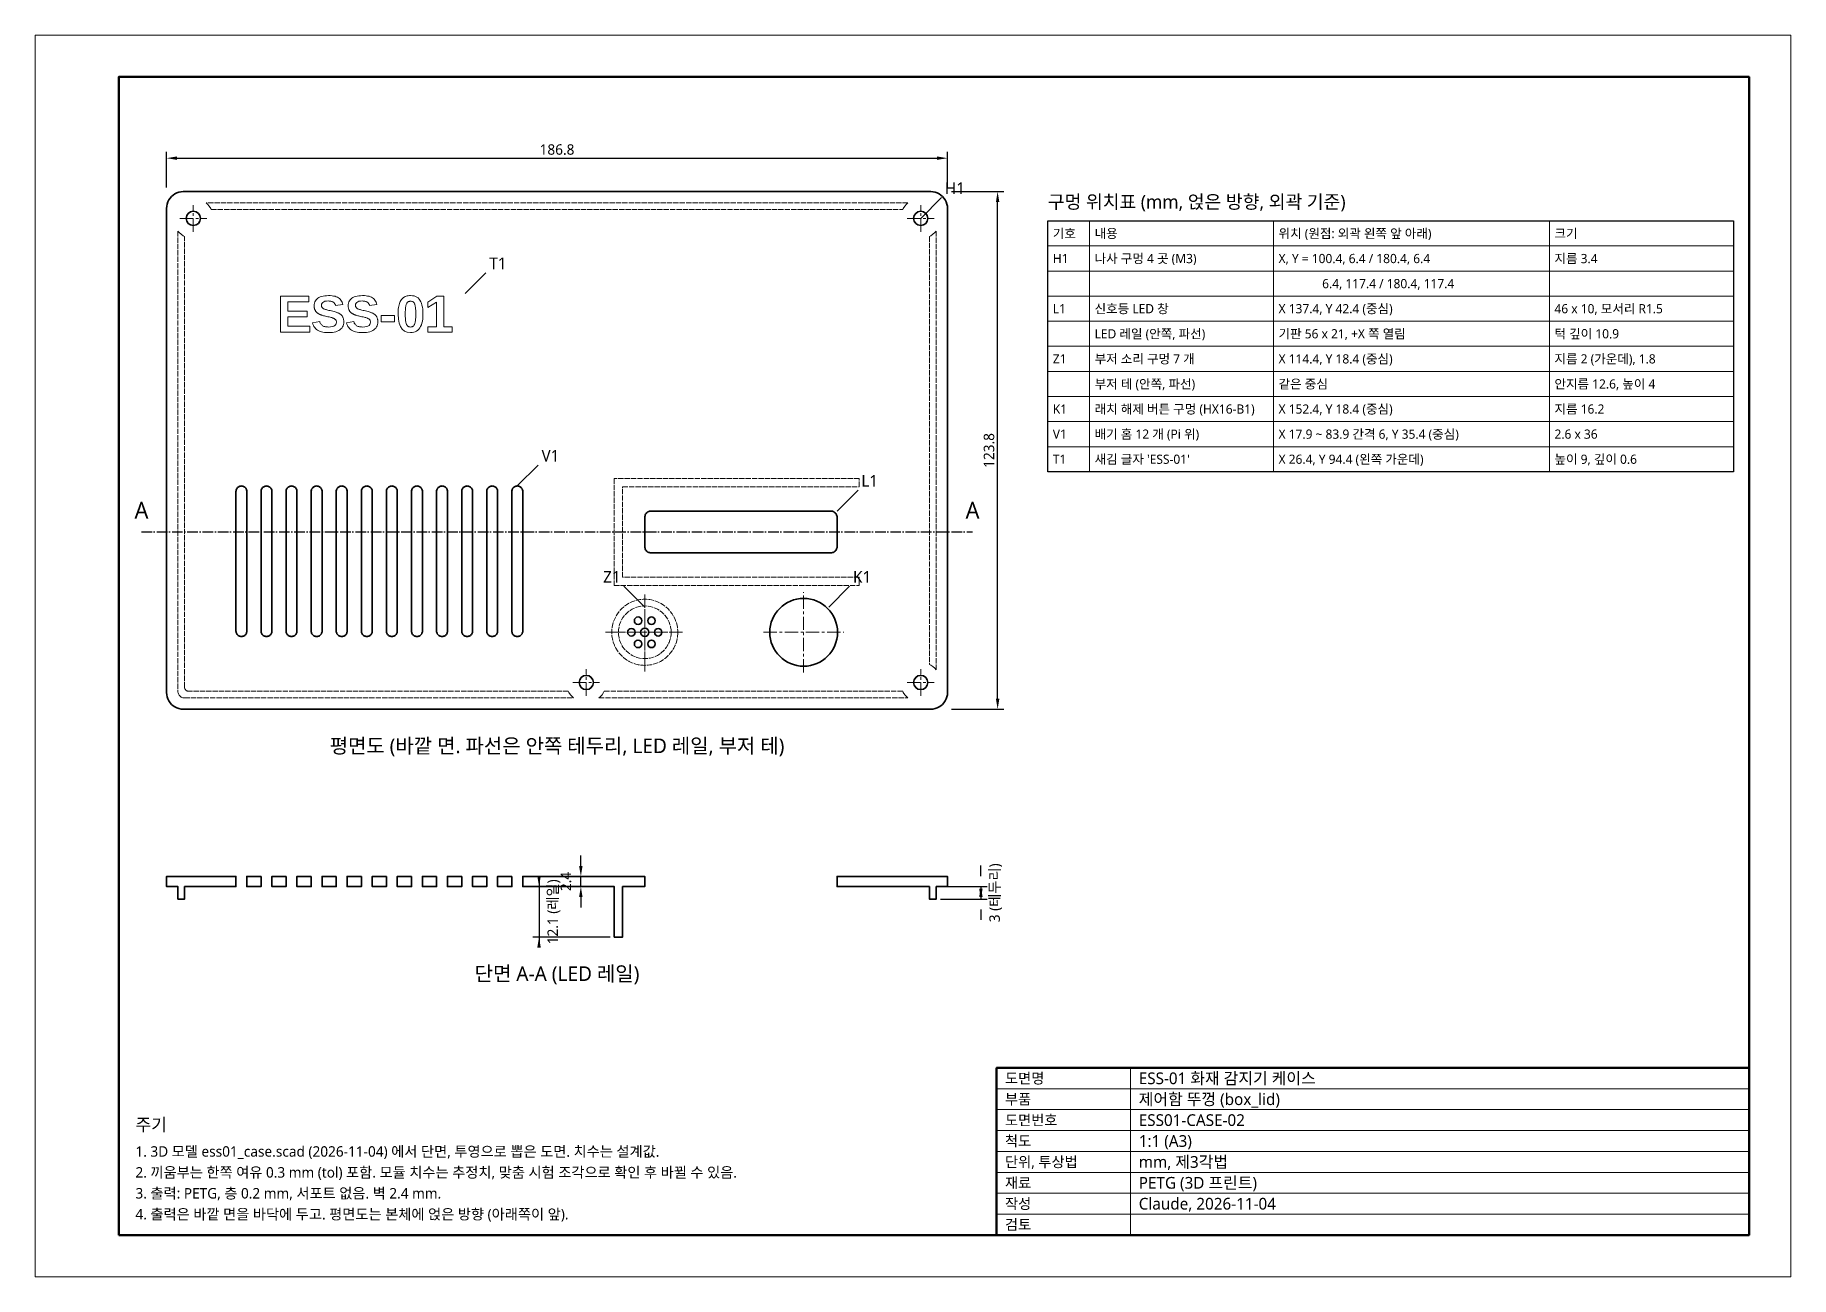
# Model space of a CAD drawing. Header units: millimetres. Extents: x -31 to 389, y -93 to 204.
import ezdxf
from ezdxf.enums import TextEntityAlignment as Align

# ---------------------------------------------------------------- set-up
doc = ezdxf.new("R2010")
doc.units = ezdxf.units.MM
for name, pattern in [('CENTER', [5.08, 3.175, -0.635, 0.635, -0.635]), ('DASHDOT', [3.556, 2.54, -0.508, 0, -0.508]), ('DASHED', [1.524, 1.27, -0.254])]:
    doc.linetypes.add(name, pattern=pattern)
for name, color, linetype, lineweight in [('CENTER', 1, 'CENTER', 13), ('CUTLINE', 1, 'DASHDOT', 25), ('DIM', 3, 'Continuous', 13), ('ENGRAVE', 4, 'Continuous', 13), ('FRAME', 7, 'Continuous', 50), ('HIDDEN', 8, 'DASHED', 18), ('OUTLINE', 7, 'Continuous', 35), ('TEXT', 7, 'Continuous', 18)]:
    doc.layers.add(name, color=color, linetype=linetype, lineweight=lineweight)
doc.styles.add('KOR', font='malgun.ttf')
doc.dimstyles.new('KS', dxfattribs={"dimtxt": 2.5, "dimasz": 2.5, "dimexe": 1.5, "dimexo": 1, "dimgap": 0.8, "dimtad": 1, "dimdec": 1, "dimdsep": 46, "dimtxsty": 'KOR', "dimcen": 2.5, "dimclrd": 3, "dimclre": 3, "dimclrt": 3, "dimadec": 0, "dimazin": 3, "dimtfac": 1, "dimtmove": 0, "dimatfit": 3})

msp = doc.modelspace()

# ---------------------------------------------------------------- linework, layer by layer
at = {"layer": 'CENTER'}
for p, q in [((3.2, 159.8), (9.6, 159.8)), ((6.4, 156.6), (6.4, 163)), ((177.2, 159.8), (183.6, 159.8)), ((180.4, 156.6), (180.4, 163)), ((114.4, 51.4), (114.4, 70.2)), ((114.4, 53), (114.4, 68.6)), ((152.4, 51.2), (152.4, 70.4)), ((105, 60.8), (123.8, 60.8)), ((106.6, 60.8), (122.2, 60.8)), ((142.8, 60.8), (162, 60.8)), ((100.4, 45.6), (100.4, 52)), ((180.4, 45.6), (180.4, 52)), ((97.2, 48.8), (103.6, 48.8)), ((177.2, 48.8), (183.6, 48.8))]:
    msp.add_line(p, q, dxfattribs=at)
at = {"layer": 'CUTLINE'}
msp.add_line((-6, 84.8), (192.8, 84.8), dxfattribs=at)
at = {"layer": 'DIM'}
for p, q in [((180.4, 159.8), (185.4, 164.8)), ((71.4, 141.8), (76.4, 146.8)), ((83.9, 95.8), (88.9, 100.8)), ((160.4, 89.8), (165.4, 94.8)), ((114.4, 66.8), (109.4, 71.8)), ((158.4, 66.8), (163.4, 71.8))]:
    msp.add_line(p, q, dxfattribs=at)
at = {"layer": 'ENGRAVE'}
for points in [[(27.24, 132.6), (27.24, 141.2), (34, 141.2), (34, 139.81), (29.04, 139.81), (29.04, 137.65), (33.63, 137.65), (33.63, 136.25), (29.04, 136.25), (29.04, 133.99), (34.25, 133.99), (34.25, 132.6)], [(38.25, 132.49), (37.82, 132.52), (37.42, 132.58), (37.05, 132.67), (36.71, 132.78), (36.39, 132.91), (36.11, 133.06), (35.86, 133.24), (35.63, 133.45), (35.43, 133.68), (35.26, 133.93), (35.11, 134.21), (34.99, 134.51), (34.9, 134.84), (36.64, 135.12), (36.7, 134.94), (36.77, 134.76), (36.85, 134.61), (36.95, 134.47), (37.07, 134.34), (37.19, 134.23), (37.33, 134.13), (37.49, 134.05), (37.66, 133.98), (37.84, 133.93), (38.05, 133.88), (38.27, 133.85), (38.5, 133.83), (38.75, 133.82), (39.25, 133.85), (39.68, 133.92), (40.02, 134.04), (40.29, 134.2), (40.49, 134.41), (40.6, 134.67), (40.64, 134.97), (40.63, 135.07), (40.62, 135.17), (40.6, 135.26), (40.57, 135.35), (40.53, 135.43), (40.48, 135.51), (40.42, 135.58), (40.36, 135.64), (40.28, 135.71), (40.2, 135.77), (40.12, 135.82), (40.02, 135.88), (39.92, 135.93), (39.81, 135.97), (39.68, 136.02), (39.53, 136.07), (39.34, 136.12), (39.13, 136.18), (38.88, 136.23), (38.61, 136.29), (38.3, 136.36), (38.04, 136.42), (37.8, 136.48), (37.58, 136.53), (37.39, 136.59), (37.22, 136.64), (37.08, 136.68), (36.96, 136.72), (36.85, 136.76), (36.75, 136.8), (36.65, 136.85), (36.55, 136.89), (36.46, 136.94), (36.36, 136.99), (36.28, 137.04), (36.19, 137.1), (36.11, 137.16), (36.03, 137.22), (35.96, 137.28), (35.89, 137.35), (35.82, 137.42), (35.76, 137.49), (35.7, 137.57), (35.64, 137.65), (35.59, 137.73), (35.54, 137.82), (35.5, 137.91), (35.46, 138.01), (35.42, 138.11), (35.39, 138.21), (35.37, 138.32), (35.34, 138.43), (35.33, 138.55), (35.31, 138.67), (35.31, 138.79), (35.3, 138.92), (35.32, 139.24), (35.38, 139.54), (35.47, 139.82), (35.59, 140.07), (35.75, 140.31), (35.95, 140.52), (36.18, 140.71), (36.45, 140.87), (36.75, 141.01), (37.08, 141.12), (37.44, 141.21), (37.84, 141.28), (38.27, 141.31), (38.73, 141.33), (39.17, 141.32), (39.58, 141.28), (39.95, 141.23), (40.3, 141.16), (40.61, 141.07), (40.88, 140.96), (41.13, 140.83), (41.35, 140.67), (41.54, 140.49), (41.71, 140.28), (41.86, 140.04), (41.99, 139.78), (42.09, 139.49), (42.16, 139.17), (40.42, 138.93), (40.38, 139.09), (40.32, 139.23), (40.25, 139.36), (40.18, 139.48), (40.09, 139.59), (39.99, 139.68), (39.87, 139.77), (39.75, 139.84), (39.61, 139.91), (39.45, 139.96), (39.29, 140), (39.1, 140.03), (38.9, 140.04), (38.69, 140.05), (38.26, 140.03), (37.89, 139.97), (37.59, 139.86), (37.36, 139.72), (37.19, 139.53), (37.09, 139.3), (37.06, 139.02), (37.06, 138.93), (37.07, 138.84), (37.09, 138.76), (37.11, 138.68), (37.15, 138.61), (37.18, 138.54), (37.23, 138.48), (37.28, 138.42), (37.34, 138.36), (37.41, 138.3), (37.48, 138.25), (37.56, 138.2), (37.65, 138.16), (37.75, 138.11), (37.86, 138.07), (38, 138.02), (38.17, 137.97), (38.37, 137.92), (38.59, 137.86), (38.85, 137.8), (39.13, 137.74), (39.47, 137.66), (39.78, 137.59), (40.06, 137.52), (40.32, 137.45), (40.54, 137.38), (40.74, 137.32), (40.9, 137.25), (41.05, 137.19), (41.19, 137.12), (41.32, 137.05), (41.44, 136.97), (41.55, 136.9), (41.66, 136.82), (41.75, 136.73), (41.84, 136.65), (41.92, 136.55), (41.99, 136.46), (42.06, 136.36), (42.12, 136.25), (42.18, 136.14), (42.23, 136.03), (42.27, 135.9), (42.31, 135.78), (42.34, 135.65), (42.36, 135.51), (42.38, 135.37), (42.39, 135.23), (42.39, 135.08), (42.37, 134.73), (42.31, 134.4), (42.22, 134.1), (42.08, 133.83), (41.91, 133.57), (41.7, 133.35), (41.45, 133.14), (41.17, 132.97), (40.85, 132.82), (40.49, 132.69), (40.1, 132.6), (39.67, 132.53), (39.2, 132.49), (38.7, 132.48)], [(46.39, 132.49), (45.96, 132.52), (45.56, 132.58), (45.19, 132.67), (44.85, 132.78), (44.54, 132.91), (44.25, 133.06), (44, 133.24), (43.77, 133.45), (43.57, 133.68), (43.4, 133.93), (43.25, 134.21), (43.13, 134.51), (43.04, 134.84), (44.78, 135.12), (44.84, 134.94), (44.91, 134.76), (45, 134.61), (45.1, 134.47), (45.21, 134.34), (45.33, 134.23), (45.47, 134.13), (45.63, 134.05), (45.8, 133.98), (45.99, 133.93), (46.19, 133.88), (46.41, 133.85), (46.64, 133.83), (46.9, 133.82), (47.4, 133.85), (47.82, 133.92), (48.17, 134.04), (48.43, 134.2), (48.63, 134.41), (48.74, 134.67), (48.78, 134.97), (48.78, 135.07), (48.76, 135.17), (48.74, 135.26), (48.71, 135.35), (48.67, 135.43), (48.62, 135.51), (48.56, 135.58), (48.5, 135.64), (48.43, 135.71), (48.35, 135.77), (48.26, 135.82), (48.16, 135.88), (48.06, 135.93), (47.95, 135.97), (47.83, 136.02), (47.67, 136.07), (47.48, 136.12), (47.27, 136.18), (47.02, 136.23), (46.75, 136.29), (46.44, 136.36), (46.18, 136.42), (45.94, 136.48), (45.72, 136.53), (45.53, 136.59), (45.36, 136.64), (45.22, 136.68), (45.1, 136.72), (44.99, 136.76), (44.89, 136.8), (44.79, 136.85), (44.69, 136.89), (44.6, 136.94), (44.51, 136.99), (44.42, 137.04), (44.33, 137.1), (44.25, 137.16), (44.17, 137.22), (44.1, 137.28), (44.03, 137.35), (43.96, 137.42), (43.9, 137.49), (43.84, 137.57), (43.78, 137.65), (43.73, 137.73), (43.69, 137.82), (43.64, 137.91), (43.6, 138.01), (43.57, 138.11), (43.53, 138.21), (43.51, 138.32), (43.49, 138.43), (43.47, 138.55), (43.46, 138.67), (43.45, 138.79), (43.45, 138.92), (43.46, 139.24), (43.52, 139.54), (43.61, 139.82), (43.73, 140.07), (43.89, 140.31), (44.09, 140.52), (44.32, 140.71), (44.59, 140.87), (44.89, 141.01), (45.22, 141.12), (45.58, 141.21), (45.98, 141.28), (46.41, 141.31), (46.87, 141.33), (47.31, 141.32), (47.72, 141.28), (48.09, 141.23), (48.44, 141.16), (48.75, 141.07), (49.03, 140.96), (49.27, 140.83), (49.49, 140.67), (49.68, 140.49), (49.86, 140.28), (50, 140.04), (50.13, 139.78), (50.23, 139.49), (50.31, 139.17), (48.56, 138.93), (48.52, 139.09), (48.46, 139.23), (48.4, 139.36), (48.32, 139.48), (48.23, 139.59), (48.13, 139.68), (48.02, 139.77), (47.89, 139.84), (47.75, 139.91), (47.6, 139.96), (47.43, 140), (47.24, 140.03), (47.05, 140.04), (46.83, 140.05), (46.4, 140.03), (46.03, 139.97), (45.73, 139.86), (45.5, 139.72), (45.33, 139.53), (45.23, 139.3), (45.2, 139.02), (45.2, 138.93), (45.21, 138.84), (45.23, 138.76), (45.26, 138.68), (45.29, 138.61), (45.33, 138.54), (45.37, 138.48), (45.43, 138.42), (45.49, 138.36), (45.55, 138.3), (45.63, 138.25), (45.71, 138.2), (45.79, 138.16), (45.89, 138.11), (46, 138.07), (46.14, 138.02), (46.31, 137.97), (46.51, 137.92), (46.73, 137.86), (46.99, 137.8), (47.27, 137.74), (47.61, 137.66), (47.92, 137.59), (48.21, 137.52), (48.46, 137.45), (48.68, 137.38), (48.88, 137.32), (49.05, 137.25), (49.19, 137.19), (49.33, 137.12), (49.46, 137.05), (49.58, 136.97), (49.7, 136.9), (49.8, 136.82), (49.89, 136.73), (49.98, 136.65), (50.06, 136.55), (50.13, 136.46), (50.2, 136.36), (50.26, 136.25), (50.32, 136.14), (50.37, 136.03), (50.41, 135.9), (50.45, 135.78), (50.48, 135.65), (50.5, 135.51), (50.52, 135.37), (50.53, 135.23), (50.53, 135.08), (50.51, 134.73), (50.46, 134.4), (50.36, 134.1), (50.23, 133.83), (50.05, 133.57), (49.84, 133.35), (49.6, 133.14), (49.31, 132.97), (48.99, 132.82), (48.63, 132.69), (48.24, 132.6), (47.81, 132.53), (47.35, 132.49), (46.85, 132.48)], [(57.56, 132.57), (56.89, 132.84), (56.35, 133.29), (55.93, 133.92), (55.63, 134.73), (55.45, 135.73), (55.39, 136.9), (55.39, 137.33), (55.41, 137.74), (55.44, 138.12), (55.49, 138.48), (55.55, 138.82), (55.62, 139.13), (55.71, 139.42), (55.81, 139.69), (55.92, 139.94), (56.05, 140.16), (56.18, 140.37), (56.34, 140.55), (56.5, 140.72), (56.68, 140.86), (56.87, 140.98), (57.08, 141.09), (57.31, 141.17), (57.55, 141.24), (57.82, 141.29), (58.09, 141.32), (58.39, 141.33), (58.81, 141.3), (59.19, 141.24), (59.55, 141.12), (59.86, 140.96), (60.15, 140.76), (60.4, 140.51), (60.62, 140.22), (60.81, 139.88), (60.97, 139.5), (61.1, 139.07), (61.2, 138.6), (61.27, 138.08), (61.32, 137.51), (61.33, 136.9), (61.31, 136.3), (61.27, 135.74), (61.19, 135.23), (61.09, 134.76), (60.95, 134.33), (60.78, 133.94), (60.58, 133.6), (60.35, 133.3), (60.09, 133.05), (59.8, 132.84), (59.48, 132.68), (59.13, 132.57), (58.75, 132.5), (58.34, 132.48)], [(58.49, 133.83), (58.61, 133.85), (58.73, 133.88), (58.84, 133.92), (58.94, 133.98), (59.02, 134.05), (59.11, 134.13), (59.18, 134.22), (59.24, 134.33), (59.31, 134.45), (59.36, 134.59), (59.41, 134.74), (59.45, 134.91), (59.49, 135.09), (59.52, 135.29), (59.55, 135.51), (59.57, 135.75), (59.59, 136.01), (59.6, 136.29), (59.61, 136.58), (59.61, 136.9), (59.61, 137.23), (59.6, 137.54), (59.59, 137.82), (59.57, 138.09), (59.55, 138.33), (59.52, 138.55), (59.49, 138.75), (59.46, 138.93), (59.42, 139.1), (59.37, 139.25), (59.31, 139.38), (59.26, 139.5), (59.19, 139.61), (59.12, 139.7), (59.04, 139.77), (58.96, 139.84), (58.86, 139.89), (58.75, 139.93), (58.64, 139.96), (58.51, 139.98), (58.38, 139.98), (58.23, 139.98), (58.1, 139.96), (57.98, 139.93), (57.87, 139.89), (57.76, 139.84), (57.67, 139.77), (57.59, 139.69), (57.52, 139.6), (57.45, 139.5), (57.39, 139.38), (57.34, 139.24), (57.29, 139.09), (57.25, 138.93), (57.21, 138.75), (57.18, 138.55), (57.16, 138.33), (57.14, 138.09), (57.12, 137.82), (57.11, 137.54), (57.1, 137.23), (57.1, 136.9), (57.1, 136.57), (57.11, 136.27), (57.12, 135.99), (57.14, 135.72), (57.16, 135.48), (57.19, 135.26), (57.22, 135.06), (57.26, 134.88), (57.3, 134.71), (57.35, 134.56), (57.4, 134.43), (57.46, 134.31), (57.53, 134.2), (57.6, 134.11), (57.68, 134.04), (57.77, 133.97), (57.86, 133.92), (57.97, 133.88), (58.09, 133.85), (58.22, 133.83), (58.35, 133.82)], [(62.47, 132.6), (62.47, 133.87), (64.6, 133.87), (64.6, 139.74), (62.53, 138.45), (62.53, 139.8), (64.69, 141.2), (66.31, 141.2), (66.31, 133.87), (68.28, 133.87), (68.28, 132.6)], [(51.31, 135.09), (51.31, 136.58), (54.49, 136.58), (54.49, 135.09)]]:
    msp.add_lwpolyline(points, close=True, dxfattribs=at)
at = {"layer": 'FRAME', "lineweight": 13}
for p, q in [((220.8, 159.2), (220.8, 99.2)), ((264.8, 159.2), (264.8, 99.2)), ((330.8, 159.2), (330.8, 99.2)), ((210.8, 153.2), (374.8, 153.2)), ((210.8, 147.2), (374.8, 147.2)), ((210.8, 141.2), (374.8, 141.2)), ((210.8, 135.2), (374.8, 135.2)), ((210.8, 129.2), (374.8, 129.2)), ((210.8, 123.2), (374.8, 123.2)), ((210.8, 117.2), (374.8, 117.2)), ((210.8, 111.2), (374.8, 111.2)), ((210.8, 105.2), (374.8, 105.2))]:
    msp.add_line(p, q, dxfattribs=at)
at = {"layer": 'FRAME', "lineweight": 18}
for p, q in [((230.56, -83.37), (230.56, -43.37)), ((198.56, -48.37), (378.56, -48.37)), ((198.56, -53.37), (378.56, -53.37)), ((198.56, -58.37), (378.56, -58.37)), ((198.56, -63.37), (378.56, -63.37)), ((198.56, -68.37), (378.56, -68.37)), ((198.56, -73.37), (378.56, -73.37)), ((198.56, -78.37), (378.56, -78.37))]:
    msp.add_line(p, q, dxfattribs=at)
at = {"layer": 'FRAME', "lineweight": 13}
msp.add_lwpolyline([(-31.44, -93.37), (388.56, -93.37), (388.56, 203.63), (-31.44, 203.63)], close=True, dxfattribs=at)
at = {"layer": 'FRAME'}
for points in [[(-11.44, -83.37), (378.56, -83.37), (378.56, 193.63), (-11.44, 193.63)], [(198.56, -83.37), (378.56, -83.37), (378.56, -43.37), (198.56, -43.37)]]:
    msp.add_lwpolyline(points, close=True, dxfattribs=at)
at = {"layer": 'FRAME', "lineweight": 25}
msp.add_lwpolyline([(210.8, 159.2), (374.8, 159.2), (374.8, 99.2), (210.8, 99.2)], close=True, dxfattribs=at)
at = {"layer": 'HIDDEN'}
for points in [[(176.24, 162.2), (176.59, 162.72), (177.01, 163.19), (177.35, 163.5), (9.45, 163.5), (9.79, 163.19), (10.21, 162.72), (10.56, 162.2), (10.7, 161.9), (176.09, 161.9)], [(97.01, 45.41), (96.59, 45.88), (96.24, 46.4), (96.1, 46.7), (5.3, 46.7), (5.17, 46.71), (5.04, 46.73), (4.92, 46.78), (4.8, 46.83), (4.69, 46.91), (4.59, 46.99), (4.51, 47.09), (4.43, 47.2), (4.38, 47.32), (4.33, 47.44), (4.31, 47.57), (4.3, 47.7), (4.3, 155.5), (4, 155.64), (3.48, 155.99), (3.01, 156.41), (2.7, 156.75), (2.7, 46.7), (2.71, 46.49), (2.75, 46.29), (2.82, 46.09), (2.91, 45.9), (3.03, 45.73), (3.17, 45.57), (3.33, 45.43), (3.5, 45.31), (3.69, 45.22), (3.89, 45.15), (4.09, 45.11), (4.3, 45.1), (97.35, 45.1)], [(184.1, 156.75), (183.79, 156.41), (183.32, 155.99), (182.8, 155.64), (182.5, 155.5), (182.5, 53.1), (182.8, 52.96), (183.32, 52.61), (183.79, 52.19), (184.1, 51.85)], [(165.7, 74), (109.1, 74), (109.1, 95.6), (165.7, 95.6), (165.7, 97.6), (107.1, 97.6), (107.1, 72), (165.7, 72)], [(177.01, 45.41), (176.59, 45.88), (176.24, 46.4), (176.09, 46.7), (104.7, 46.7), (104.56, 46.4), (104.21, 45.88), (103.79, 45.41), (103.44, 45.1), (177.35, 45.1)]]:
    msp.add_lwpolyline(points, close=True, dxfattribs=at)
for radius in [7.9, 6.3]:
    msp.add_circle((114.4, 60.8), radius, dxfattribs=at)
at = {"layer": 'OUTLINE'}
for points in [[(183.32, 42.43), (183.84, 42.54), (184.33, 42.7), (184.8, 42.94), (185.24, 43.23), (185.63, 43.57), (185.97, 43.96), (186.26, 44.4), (186.5, 44.87), (186.66, 45.36), (186.77, 45.88), (186.8, 46.4), (186.8, 162.2), (186.77, 162.72), (186.66, 163.23), (186.5, 163.73), (186.26, 164.2), (185.97, 164.63), (185.63, 165.03), (185.24, 165.37), (184.8, 165.66), (184.33, 165.9), (183.84, 166.06), (183.32, 166.17), (182.8, 166.2), (4, 166.2), (3.48, 166.17), (2.96, 166.06), (2.47, 165.9), (2, 165.66), (1.56, 165.37), (1.17, 165.03), (0.83, 164.63), (0.54, 164.2), (0.3, 163.73), (0.14, 163.23), (0.03, 162.72), (0, 162.2), (0, 46.4), (0.03, 45.88), (0.14, 45.36), (0.3, 44.87), (0.54, 44.4), (0.83, 43.96), (1.17, 43.57), (1.56, 43.23), (2, 42.94), (2.47, 42.7), (2.96, 42.54), (3.48, 42.43), (4, 42.4), (182.8, 42.4)], [(17.73, 59.81), (17.56, 59.84), (17.4, 59.9), (17.25, 59.97), (17.11, 60.07), (16.98, 60.18), (16.87, 60.31), (16.77, 60.45), (16.7, 60.6), (16.64, 60.76), (16.61, 60.93), (16.6, 61.1), (16.6, 94.5), (16.61, 94.67), (16.64, 94.84), (16.7, 95), (16.77, 95.15), (16.87, 95.29), (16.98, 95.42), (17.11, 95.53), (17.25, 95.63), (17.4, 95.7), (17.56, 95.76), (17.73, 95.79), (17.9, 95.8), (18.07, 95.79), (18.24, 95.76), (18.4, 95.7), (18.55, 95.63), (18.69, 95.53), (18.82, 95.42), (18.93, 95.29), (19.03, 95.15), (19.1, 95), (19.16, 94.84), (19.19, 94.67), (19.2, 94.5), (19.2, 61.1), (19.19, 60.93), (19.16, 60.76), (19.1, 60.6), (19.03, 60.45), (18.93, 60.31), (18.82, 60.18), (18.69, 60.07), (18.55, 59.97), (18.4, 59.9), (18.24, 59.84), (18.07, 59.81), (17.9, 59.8)], [(23.73, 59.81), (23.56, 59.84), (23.4, 59.9), (23.25, 59.97), (23.11, 60.07), (22.98, 60.18), (22.87, 60.31), (22.77, 60.45), (22.7, 60.6), (22.64, 60.76), (22.61, 60.93), (22.6, 61.1), (22.6, 94.5), (22.61, 94.67), (22.64, 94.84), (22.7, 95), (22.77, 95.15), (22.87, 95.29), (22.98, 95.42), (23.11, 95.53), (23.25, 95.63), (23.4, 95.7), (23.56, 95.76), (23.73, 95.79), (23.9, 95.8), (24.07, 95.79), (24.24, 95.76), (24.4, 95.7), (24.55, 95.63), (24.69, 95.53), (24.82, 95.42), (24.93, 95.29), (25.03, 95.15), (25.1, 95), (25.16, 94.84), (25.19, 94.67), (25.2, 94.5), (25.2, 61.1), (25.19, 60.93), (25.16, 60.76), (25.1, 60.6), (25.03, 60.45), (24.93, 60.31), (24.82, 60.18), (24.69, 60.07), (24.55, 59.97), (24.4, 59.9), (24.24, 59.84), (24.07, 59.81), (23.9, 59.8)], [(29.73, 59.81), (29.56, 59.84), (29.4, 59.9), (29.25, 59.97), (29.11, 60.07), (28.98, 60.18), (28.87, 60.31), (28.77, 60.45), (28.7, 60.6), (28.64, 60.76), (28.61, 60.93), (28.6, 61.1), (28.6, 94.5), (28.61, 94.67), (28.64, 94.84), (28.7, 95), (28.77, 95.15), (28.87, 95.29), (28.98, 95.42), (29.11, 95.53), (29.25, 95.63), (29.4, 95.7), (29.56, 95.76), (29.73, 95.79), (29.9, 95.8), (30.07, 95.79), (30.24, 95.76), (30.4, 95.7), (30.55, 95.63), (30.69, 95.53), (30.82, 95.42), (30.93, 95.29), (31.03, 95.15), (31.1, 95), (31.16, 94.84), (31.19, 94.67), (31.2, 94.5), (31.2, 61.1), (31.19, 60.93), (31.16, 60.76), (31.1, 60.6), (31.03, 60.45), (30.93, 60.31), (30.82, 60.18), (30.69, 60.07), (30.55, 59.97), (30.4, 59.9), (30.24, 59.84), (30.07, 59.81), (29.9, 59.8)], [(35.73, 59.81), (35.56, 59.84), (35.4, 59.9), (35.25, 59.97), (35.11, 60.07), (34.98, 60.18), (34.87, 60.31), (34.77, 60.45), (34.7, 60.6), (34.64, 60.76), (34.61, 60.93), (34.6, 61.1), (34.6, 94.5), (34.61, 94.67), (34.64, 94.84), (34.7, 95), (34.77, 95.15), (34.87, 95.29), (34.98, 95.42), (35.11, 95.53), (35.25, 95.63), (35.4, 95.7), (35.56, 95.76), (35.73, 95.79), (35.9, 95.8), (36.07, 95.79), (36.24, 95.76), (36.4, 95.7), (36.55, 95.63), (36.69, 95.53), (36.82, 95.42), (36.93, 95.29), (37.03, 95.15), (37.1, 95), (37.16, 94.84), (37.19, 94.67), (37.2, 94.5), (37.2, 61.1), (37.19, 60.93), (37.16, 60.76), (37.1, 60.6), (37.03, 60.45), (36.93, 60.31), (36.82, 60.18), (36.69, 60.07), (36.55, 59.97), (36.4, 59.9), (36.24, 59.84), (36.07, 59.81), (35.9, 59.8)], [(41.73, 59.81), (41.56, 59.84), (41.4, 59.9), (41.25, 59.97), (41.11, 60.07), (40.98, 60.18), (40.87, 60.31), (40.77, 60.45), (40.7, 60.6), (40.64, 60.76), (40.61, 60.93), (40.6, 61.1), (40.6, 94.5), (40.61, 94.67), (40.64, 94.84), (40.7, 95), (40.77, 95.15), (40.87, 95.29), (40.98, 95.42), (41.11, 95.53), (41.25, 95.63), (41.4, 95.7), (41.56, 95.76), (41.73, 95.79), (41.9, 95.8), (42.07, 95.79), (42.24, 95.76), (42.4, 95.7), (42.55, 95.63), (42.69, 95.53), (42.82, 95.42), (42.93, 95.29), (43.03, 95.15), (43.1, 95), (43.16, 94.84), (43.19, 94.67), (43.2, 94.5), (43.2, 61.1), (43.19, 60.93), (43.16, 60.76), (43.1, 60.6), (43.03, 60.45), (42.93, 60.31), (42.82, 60.18), (42.69, 60.07), (42.55, 59.97), (42.4, 59.9), (42.24, 59.84), (42.07, 59.81), (41.9, 59.8)], [(47.73, 59.81), (47.56, 59.84), (47.4, 59.9), (47.25, 59.97), (47.11, 60.07), (46.98, 60.18), (46.87, 60.31), (46.77, 60.45), (46.7, 60.6), (46.64, 60.76), (46.61, 60.93), (46.6, 61.1), (46.6, 94.5), (46.61, 94.67), (46.64, 94.84), (46.7, 95), (46.77, 95.15), (46.87, 95.29), (46.98, 95.42), (47.11, 95.53), (47.25, 95.63), (47.4, 95.7), (47.56, 95.76), (47.73, 95.79), (47.9, 95.8), (48.07, 95.79), (48.24, 95.76), (48.4, 95.7), (48.55, 95.63), (48.69, 95.53), (48.82, 95.42), (48.93, 95.29), (49.03, 95.15), (49.1, 95), (49.16, 94.84), (49.19, 94.67), (49.2, 94.5), (49.2, 61.1), (49.19, 60.93), (49.16, 60.76), (49.1, 60.6), (49.03, 60.45), (48.93, 60.31), (48.82, 60.18), (48.69, 60.07), (48.55, 59.97), (48.4, 59.9), (48.24, 59.84), (48.07, 59.81), (47.9, 59.8)], [(53.73, 59.81), (53.56, 59.84), (53.4, 59.9), (53.25, 59.97), (53.11, 60.07), (52.98, 60.18), (52.87, 60.31), (52.77, 60.45), (52.7, 60.6), (52.64, 60.76), (52.61, 60.93), (52.6, 61.1), (52.6, 94.5), (52.61, 94.67), (52.64, 94.84), (52.7, 95), (52.77, 95.15), (52.87, 95.29), (52.98, 95.42), (53.11, 95.53), (53.25, 95.63), (53.4, 95.7), (53.56, 95.76), (53.73, 95.79), (53.9, 95.8), (54.07, 95.79), (54.24, 95.76), (54.4, 95.7), (54.55, 95.63), (54.69, 95.53), (54.82, 95.42), (54.93, 95.29), (55.03, 95.15), (55.1, 95), (55.16, 94.84), (55.19, 94.67), (55.2, 94.5), (55.2, 61.1), (55.19, 60.93), (55.16, 60.76), (55.1, 60.6), (55.03, 60.45), (54.93, 60.31), (54.82, 60.18), (54.69, 60.07), (54.55, 59.97), (54.4, 59.9), (54.24, 59.84), (54.07, 59.81), (53.9, 59.8)], [(59.73, 59.81), (59.56, 59.84), (59.4, 59.9), (59.25, 59.97), (59.11, 60.07), (58.98, 60.18), (58.87, 60.31), (58.77, 60.45), (58.7, 60.6), (58.64, 60.76), (58.61, 60.93), (58.6, 61.1), (58.6, 94.5), (58.61, 94.67), (58.64, 94.84), (58.7, 95), (58.77, 95.15), (58.87, 95.29), (58.98, 95.42), (59.11, 95.53), (59.25, 95.63), (59.4, 95.7), (59.56, 95.76), (59.73, 95.79), (59.9, 95.8), (60.07, 95.79), (60.24, 95.76), (60.4, 95.7), (60.55, 95.63), (60.69, 95.53), (60.82, 95.42), (60.93, 95.29), (61.03, 95.15), (61.1, 95), (61.16, 94.84), (61.19, 94.67), (61.2, 94.5), (61.2, 61.1), (61.19, 60.93), (61.16, 60.76), (61.1, 60.6), (61.03, 60.45), (60.93, 60.31), (60.82, 60.18), (60.69, 60.07), (60.55, 59.97), (60.4, 59.9), (60.24, 59.84), (60.07, 59.81), (59.9, 59.8)], [(65.73, 59.81), (65.56, 59.84), (65.4, 59.9), (65.25, 59.97), (65.11, 60.07), (64.98, 60.18), (64.87, 60.31), (64.77, 60.45), (64.7, 60.6), (64.64, 60.76), (64.61, 60.93), (64.6, 61.1), (64.6, 94.5), (64.61, 94.67), (64.64, 94.84), (64.7, 95), (64.77, 95.15), (64.87, 95.29), (64.98, 95.42), (65.11, 95.53), (65.25, 95.63), (65.4, 95.7), (65.56, 95.76), (65.73, 95.79), (65.9, 95.8), (66.07, 95.79), (66.24, 95.76), (66.4, 95.7), (66.55, 95.63), (66.69, 95.53), (66.82, 95.42), (66.93, 95.29), (67.03, 95.15), (67.1, 95), (67.16, 94.84), (67.19, 94.67), (67.2, 94.5), (67.2, 61.1), (67.19, 60.93), (67.16, 60.76), (67.1, 60.6), (67.03, 60.45), (66.93, 60.31), (66.82, 60.18), (66.69, 60.07), (66.55, 59.97), (66.4, 59.9), (66.24, 59.84), (66.07, 59.81), (65.9, 59.8)], [(71.73, 59.81), (71.56, 59.84), (71.4, 59.9), (71.25, 59.97), (71.11, 60.07), (70.98, 60.18), (70.87, 60.31), (70.77, 60.45), (70.7, 60.6), (70.64, 60.76), (70.61, 60.93), (70.6, 61.1), (70.6, 94.5), (70.61, 94.67), (70.64, 94.84), (70.7, 95), (70.77, 95.15), (70.87, 95.29), (70.98, 95.42), (71.11, 95.53), (71.25, 95.63), (71.4, 95.7), (71.56, 95.76), (71.73, 95.79), (71.9, 95.8), (72.07, 95.79), (72.24, 95.76), (72.4, 95.7), (72.55, 95.63), (72.69, 95.53), (72.82, 95.42), (72.93, 95.29), (73.03, 95.15), (73.1, 95), (73.16, 94.84), (73.19, 94.67), (73.2, 94.5), (73.2, 61.1), (73.19, 60.93), (73.16, 60.76), (73.1, 60.6), (73.03, 60.45), (72.93, 60.31), (72.82, 60.18), (72.69, 60.07), (72.55, 59.97), (72.4, 59.9), (72.24, 59.84), (72.07, 59.81), (71.9, 59.8)], [(77.73, 59.81), (77.56, 59.84), (77.4, 59.9), (77.25, 59.97), (77.11, 60.07), (76.98, 60.18), (76.87, 60.31), (76.77, 60.45), (76.7, 60.6), (76.64, 60.76), (76.61, 60.93), (76.6, 61.1), (76.6, 94.5), (76.61, 94.67), (76.64, 94.84), (76.7, 95), (76.77, 95.15), (76.87, 95.29), (76.98, 95.42), (77.11, 95.53), (77.25, 95.63), (77.4, 95.7), (77.56, 95.76), (77.73, 95.79), (77.9, 95.8), (78.07, 95.79), (78.24, 95.76), (78.4, 95.7), (78.55, 95.63), (78.69, 95.53), (78.82, 95.42), (78.93, 95.29), (79.03, 95.15), (79.1, 95), (79.16, 94.84), (79.19, 94.67), (79.2, 94.5), (79.2, 61.1), (79.19, 60.93), (79.16, 60.76), (79.1, 60.6), (79.03, 60.45), (78.93, 60.31), (78.82, 60.18), (78.69, 60.07), (78.55, 59.97), (78.4, 59.9), (78.24, 59.84), (78.07, 59.81), (77.9, 59.8)], [(83.73, 59.81), (83.56, 59.84), (83.4, 59.9), (83.25, 59.97), (83.11, 60.07), (82.98, 60.18), (82.87, 60.31), (82.77, 60.45), (82.7, 60.6), (82.64, 60.76), (82.61, 60.93), (82.6, 61.1), (82.6, 94.5), (82.61, 94.67), (82.64, 94.84), (82.7, 95), (82.77, 95.15), (82.87, 95.29), (82.98, 95.42), (83.11, 95.53), (83.25, 95.63), (83.4, 95.7), (83.56, 95.76), (83.73, 95.79), (83.9, 95.8), (84.07, 95.79), (84.24, 95.76), (84.4, 95.7), (84.55, 95.63), (84.69, 95.53), (84.82, 95.42), (84.93, 95.29), (85.03, 95.15), (85.1, 95), (85.16, 94.84), (85.19, 94.67), (85.2, 94.5), (85.2, 61.1), (85.19, 60.93), (85.16, 60.76), (85.1, 60.6), (85.03, 60.45), (84.93, 60.31), (84.82, 60.18), (84.69, 60.07), (84.55, 59.97), (84.4, 59.9), (84.24, 59.84), (84.07, 59.81), (83.9, 59.8)], [(115.9, 79.8), (115.7, 79.81), (115.51, 79.85), (115.33, 79.91), (115.15, 80), (114.99, 80.11), (114.84, 80.24), (114.71, 80.39), (114.6, 80.55), (114.51, 80.73), (114.45, 80.91), (114.41, 81.1), (114.4, 81.3), (114.4, 88.3), (114.41, 88.5), (114.45, 88.69), (114.51, 88.87), (114.6, 89.05), (114.71, 89.21), (114.84, 89.36), (114.99, 89.49), (115.15, 89.6), (115.33, 89.69), (115.51, 89.75), (115.7, 89.79), (115.9, 89.8), (158.9, 89.8), (159.1, 89.79), (159.29, 89.75), (159.47, 89.69), (159.65, 89.6), (159.81, 89.49), (159.96, 89.36), (160.09, 89.21), (160.2, 89.05), (160.29, 88.87), (160.35, 88.69), (160.39, 88.5), (160.4, 88.3), (160.4, 81.3), (160.39, 81.1), (160.35, 80.91), (160.29, 80.73), (160.2, 80.55), (160.09, 80.39), (159.96, 80.24), (159.81, 80.11), (159.65, 80), (159.47, 79.91), (159.29, 79.85), (159.1, 79.81), (158.9, 79.8)], [(4.3, 0), (16.6, 0), (16.6, 2.4), (0, 2.4), (0, 0), (2.7, 0), (2.7, -2.99), (4.3, -2.99)], [(22.6, 2.4), (19.2, 2.4), (19.2, 0), (22.6, 0)], [(28.6, 2.4), (25.2, 2.4), (25.2, 0), (28.6, 0)], [(34.6, 2.4), (31.2, 2.4), (31.2, 0), (34.6, 0)], [(40.6, 2.4), (37.2, 2.4), (37.2, 0), (40.6, 0)], [(46.6, 2.4), (43.2, 2.4), (43.2, 0), (46.6, 0)], [(52.6, 2.4), (49.2, 2.4), (49.2, 0), (52.6, 0)], [(58.6, 2.4), (55.2, 2.4), (55.2, 0), (58.6, 0)], [(64.6, 2.4), (61.2, 2.4), (61.2, 0), (64.6, 0)], [(70.6, 2.4), (67.2, 2.4), (67.2, 0), (70.6, 0)], [(76.6, 2.4), (73.2, 2.4), (73.2, 0), (76.6, 0)], [(82.6, 2.4), (79.2, 2.4), (79.2, 0), (82.6, 0)], [(109.1, 0), (114.4, 0), (114.4, 2.4), (85.2, 2.4), (85.2, 0), (107.1, 0), (107.1, -12.09), (109.1, -12.09)], [(184.1, 0), (186.8, 0), (186.8, 2.4), (160.4, 2.4), (160.4, 0), (182.5, 0), (182.5, -2.99), (184.1, -2.99)]]:
    msp.add_lwpolyline(points, close=True, dxfattribs=at)
for centre, radius in [((6.4, 159.8), 1.7), ((180.4, 159.8), 1.7), ((152.4, 60.8), 8.1), ((112.8, 63.57), 0.9), ((116, 63.57), 0.9), ((111.2, 60.8), 0.9), ((112.8, 58.03), 0.9), ((114.4, 60.8), 1), ((116, 58.03), 0.9), ((117.6, 60.8), 0.9), ((100.4, 48.8), 1.7), ((180.4, 48.8), 1.7)]:
    msp.add_circle(centre, radius, dxfattribs=at)

# ---------------------------------------------------------------- texts
at = {"layer": 'DIM', "style": 'KOR'}
for s, p in [('H1', (186.2, 164.8)), ('T1', (77.2, 146.8)), ('V1', (89.7, 100.8)), ('L1', (166.2, 94.8)), ('K1', (164.2, 71.8))]:
    msp.add_text(s, height=2.8, dxfattribs=at).set_placement(p, align=Align.BOTTOM_LEFT)
msp.add_text('Z1', height=2.8, dxfattribs=at).set_placement((108.6, 71.8), align=Align.BOTTOM_RIGHT)
at = {"layer": 'TEXT', "style": 'KOR'}
for s, height, p in [('구멍 위치표 (mm, 얹은 방향, 외곽 기준)', 3.2, (210.8, 161.2)), ('주기', 3, (-7.44, -59.37)), ('1. 3D 모델 ess01_case.scad (2026-11-04) 에서 단면, 투영으로 뽑은 도면. 치수는 설계값.', 2.5, (-7.44, -65.37)), ('2. 끼움부는 한쪽 여유 0.3 mm (tol) 포함. 모듈 치수는 추정치, 맞춤 시험 조각으로 확인 후 바뀔 수 있음.', 2.5, (-7.44, -70.37)), ('3. 출력: PETG, 층 0.2 mm, 서포트 없음. 벽 2.4 mm.', 2.5, (-7.44, -75.37)), ('4. 출력은 바깥 면을 바닥에 두고. 평면도는 본체에 얹은 방향 (아래쪽이 앞).', 2.5, (-7.44, -80.37))]:
    msp.add_text(s, height=height, dxfattribs=at).set_placement(p, align=Align.BOTTOM_LEFT)
for s, height, p in [('기호', 2.2, (212, 156.2)), ('내용', 2.2, (222, 156.2)), ('위치 (원점: 외곽 왼쪽 앞 아래)', 2.2, (266, 156.2)), ('크기', 2.2, (332, 156.2)), ('H1', 2.2, (212, 150.2)), ('나사 구멍 4 곳 (M3)', 2.2, (222, 150.2)), ('X, Y = 100.4, 6.4 / 180.4, 6.4', 2.2, (266, 150.2)), ('지름 3.4', 2.2, (332, 150.2)), ('              6.4, 117.4 / 180.4, 117.4', 2.2, (266, 144.2)), ('L1', 2.2, (212, 138.2)), ('신호등 LED 창', 2.2, (222, 138.2)), ('X 137.4, Y 42.4 (중심)', 2.2, (266, 138.2)), ('46 x 10, 모서리 R1.5', 2.2, (332, 138.2)), ('LED 레일 (안쪽, 파선)', 2.2, (222, 132.2)), ('기판 56 x 21, +X 쪽 열림', 2.2, (266, 132.2)), ('턱 깊이 10.9', 2.2, (332, 132.2)), ('Z1', 2.2, (212, 126.2)), ('부저 소리 구멍 7 개', 2.2, (222, 126.2)), ('X 114.4, Y 18.4 (중심)', 2.2, (266, 126.2)), ('지름 2 (가운데), 1.8', 2.2, (332, 126.2)), ('부저 테 (안쪽, 파선)', 2.2, (222, 120.2)), ('같은 중심', 2.2, (266, 120.2)), ('안지름 12.6, 높이 4', 2.2, (332, 120.2)), ('K1', 2.2, (212, 114.2)), ('래치 해제 버튼 구멍 (HX16-B1)', 2.2, (222, 114.2)), ('X 152.4, Y 18.4 (중심)', 2.2, (266, 114.2)), ('지름 16.2', 2.2, (332, 114.2)), ('V1', 2.2, (212, 108.2)), ('배기 홈 12 개 (Pi 위)', 2.2, (222, 108.2)), ('X 17.9 ~ 83.9 간격 6, Y 35.4 (중심)', 2.2, (266, 108.2)), ('2.6 x 36', 2.2, (332, 108.2)), ('T1', 2.2, (212, 102.2)), ("새김 글자 'ESS-01'", 2.2, (222, 102.2)), ('X 26.4, Y 94.4 (왼쪽 가운데)', 2.2, (266, 102.2)), ('높이 9, 깊이 0.6', 2.2, (332, 102.2)), ('도면명', 2.5, (200.56, -45.87)), ('ESS-01 화재 감지기 케이스', 2.8, (232.56, -45.87)), ('부품', 2.5, (200.56, -50.87)), ('제어함 뚜껑 (box_lid)', 2.8, (232.56, -50.87)), ('도면번호', 2.5, (200.56, -55.87)), ('ESS01-CASE-02', 2.8, (232.56, -55.87)), ('척도', 2.5, (200.56, -60.87)), ('1:1 (A3)', 2.8, (232.56, -60.87)), ('단위, 투상법', 2.5, (200.56, -65.87)), ('mm, 제3각법', 2.8, (232.56, -65.87)), ('재료', 2.5, (200.56, -70.87)), ('PETG (3D 프린트)', 2.8, (232.56, -70.87)), ('작성', 2.5, (200.56, -75.87)), ('Claude, 2026-11-04', 2.8, (232.56, -75.87)), ('검토', 2.5, (200.56, -80.87))]:
    msp.add_text(s, height=height, dxfattribs=at).set_placement(p, align=Align.MIDDLE_LEFT)
for p in [(-6, 86.8), (192.8, 86.8)]:
    msp.add_text('A', height=4, dxfattribs=at).set_placement(p, align=Align.BOTTOM_CENTER)
for s, p in [('평면도 (바깥 면. 파선은 안쪽 테두리, LED 레일, 부저 테)', (93.4, 35.4)), ('단면 A-A (LED 레일)', (93.4, -19.09))]:
    msp.add_text(s, height=3.5, dxfattribs=at).set_placement(p, align=Align.TOP_CENTER)

# ---------------------------------------------------------------- dimensions: what is measured, and where the dimension line sits
at = {"layer": 'DIM'}
msp.add_linear_dim(base=(0, 174.2), p1=(0, 166.2), p2=(186.8, 166.2), dimstyle='KS', override={"dimtxsty": 'KOR'}, dxfattribs=at).render()
for base, p1, p2 in [((198.8, 42.4), (186.8, 42.4), (186.8, 166.2)), ((99.1, 0), (107.1, 0), (107.1, 2.4))]:
    msp.add_linear_dim(base=base, p1=p1, p2=p2, angle=90, dimstyle='KS', override={"dimtxsty": 'KOR'}, dxfattribs=at).render()
for base, p1, p2, text in [((194.8, 0), (184.1, 0), (184.1, -3), '<> (테두리)'), ((89.1, 0), (107.1, 0), (107.1, -12.1), '<> (레일)')]:
    msp.add_linear_dim(base=base, p1=p1, p2=p2, angle=90, text=text, dimstyle='KS', override={"dimtxsty": 'KOR'}, dxfattribs=at).render()

doc.saveas('drawing.dxf')
